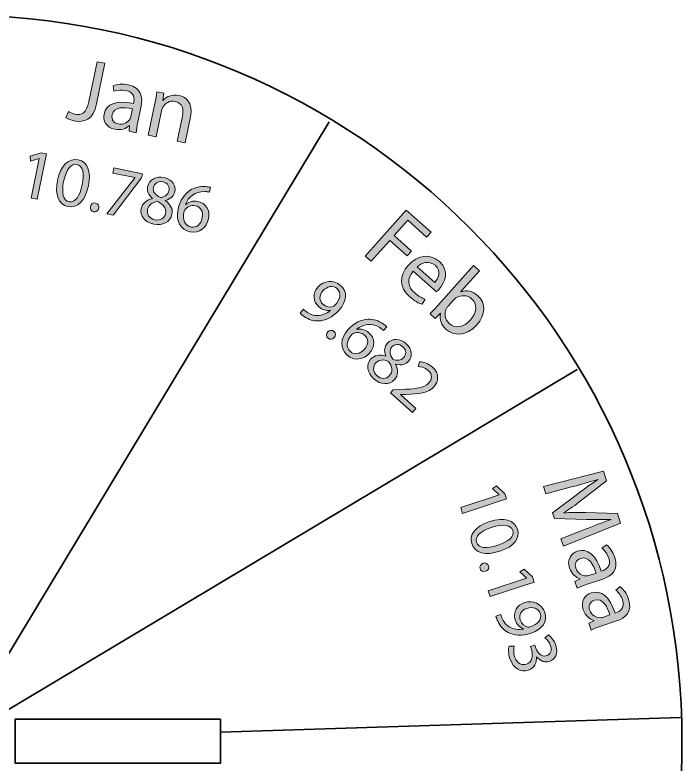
# Model space of a CAD drawing. Header units: inches. Extents: x 3 to 336, y -207 to -2.
# Drawn here: x 283.2 to 329.6, y -55.2 to -3.1 of the extents above; entities that cross this region are included whole.
import ezdxf

# ---------------------------------------------------------------- set-up
doc = ezdxf.new("R2010")
doc.units = ezdxf.units.IN
doc.header["$MEASUREMENT"] = 0
doc.layers.add('cut', color=7, linetype='Continuous')
doc.layers.add('graveer', color=7, linetype='Continuous')

# ---------------------------------------------------------------- blocks, each defined once
blk = doc.blocks.new('block 18')
at = {"layer": 'graveer'}
h = blk.add_hatch(color=7, dxfattribs=at)
h.dxf.hatch_style = 2
edge = h.paths.add_edge_path()
edge.add_spline(control_points=[(288.949, -6.343), (288.949, -6.343), (289.49, -6.455), (289.49, -6.455), (289.49, -6.455), (288.909, -9.26), (288.909, -9.26), (288.678, -10.374), (288.06, -10.603), (287.338, -10.453), (287.139, -10.412), (286.906, -10.318), (286.781, -10.234), (286.781, -10.234), (286.953, -9.809), (286.953, -9.809), (287.056, -9.875), (287.21, -9.946), (287.391, -9.984), (287.876, -10.084), (288.207, -9.926), (288.377, -9.105), (288.377, -9.105), (288.949, -6.343), (288.949, -6.343)], knot_values=[0, 0, 0, 0, 1, 1, 1, 2, 2, 2, 3, 3, 3, 4, 4, 4, 5, 5, 5, 6, 6, 6, 7, 7, 7, 8, 8, 8, 8], degree=3, periodic=1)
h = blk.add_hatch(color=7, dxfattribs=at)
h.dxf.hatch_style = 2
edge = h.paths.add_edge_path()
edge.add_spline(control_points=[(291.171, -11.176), (291.171, -11.176), (291.206, -10.787), (291.206, -10.787), (291.206, -10.787), (291.188, -10.783), (291.188, -10.783), (290.971, -10.985), (290.603, -11.129), (290.174, -11.04), (289.564, -10.914), (289.343, -10.42), (289.433, -9.985), (289.583, -9.257), (290.313, -8.993), (291.475, -9.24), (291.475, -9.24), (291.488, -9.178), (291.488, -9.178), (291.539, -8.93), (291.564, -8.468), (290.948, -8.34), (290.668, -8.282), (290.357, -8.309), (290.118, -8.402), (290.118, -8.402), (290.068, -8.015), (290.068, -8.015), (290.35, -7.905), (290.733, -7.874), (291.112, -7.952), (292.033, -8.143), (292.127, -8.818), (292.001, -9.421), (292.001, -9.421), (291.769, -10.547), (291.769, -10.547), (291.714, -10.808), (291.674, -11.066), (291.669, -11.279), (291.669, -11.279), (291.171, -11.176), (291.171, -11.176)], knot_values=[0, 0, 0, 0, 1, 1, 1, 2, 2, 2, 3, 3, 3, 4, 4, 4, 5, 5, 5, 6, 6, 6, 7, 7, 7, 8, 8, 8, 9, 9, 9, 10, 10, 10, 11, 11, 11, 12, 12, 12, 13, 13, 13, 14, 14, 14, 14], degree=3, periodic=1)
edge = h.paths.add_edge_path()
edge.add_spline(control_points=[(291.408, -9.622), (290.814, -9.486), (290.114, -9.452), (289.993, -10.036), (289.92, -10.391), (290.121, -10.608), (290.401, -10.666), (290.793, -10.747), (291.093, -10.55), (291.233, -10.313), (291.264, -10.261), (291.289, -10.201), (291.3, -10.145), (291.3, -10.145), (291.408, -9.622), (291.408, -9.622)], knot_values=[0, 0, 0, 0, 1, 1, 1, 2, 2, 2, 3, 3, 3, 4, 4, 4, 5, 5, 5, 5], degree=3, periodic=1)
h = blk.add_hatch(color=7, dxfattribs=at)
h.dxf.hatch_style = 2
edge = h.paths.add_edge_path()
edge.add_spline(control_points=[(292.956, -9.255), (293.021, -8.945), (293.067, -8.688), (293.1, -8.435), (293.1, -8.435), (293.585, -8.536), (293.585, -8.536), (293.585, -8.536), (293.514, -9.04), (293.514, -9.04), (293.514, -9.04), (293.526, -9.042), (293.526, -9.042), (293.734, -8.787), (294.14, -8.58), (294.638, -8.683), (295.055, -8.769), (295.65, -9.152), (295.436, -10.184), (295.436, -10.184), (295.064, -11.982), (295.064, -11.982), (295.064, -11.982), (294.517, -11.868), (294.517, -11.868), (294.517, -11.868), (294.876, -10.133), (294.876, -10.133), (294.977, -9.648), (294.88, -9.206), (294.364, -9.1), (294.003, -9.025), (293.67, -9.222), (293.514, -9.507), (293.475, -9.57), (293.443, -9.661), (293.424, -9.754), (293.424, -9.754), (293.048, -11.564), (293.048, -11.564), (293.048, -11.564), (292.501, -11.451), (292.501, -11.451), (292.501, -11.451), (292.956, -9.255), (292.956, -9.255)], knot_values=[0, 0, 0, 0, 1, 1, 1, 2, 2, 2, 3, 3, 3, 4, 4, 4, 5, 5, 5, 6, 6, 6, 7, 7, 7, 8, 8, 8, 9, 9, 9, 10, 10, 10, 11, 11, 11, 12, 12, 12, 13, 13, 13, 14, 14, 14, 15, 15, 15, 15], degree=3, periodic=1)
h = blk.add_hatch(color=7, dxfattribs=at)
h.dxf.hatch_style = 2
h.paths.add_polyline_path([(284.93, -13.069), (284.92, -13.067), (284.313, -13.248), (284.298, -12.907), (285.061, -12.682), (285.423, -12.757), (284.772, -15.902), (284.361, -15.817)])
h = blk.add_hatch(color=7, dxfattribs=at)
h.dxf.hatch_style = 2
edge = h.paths.add_edge_path()
edge.add_spline(control_points=[(288.341, -14.966), (288.12, -16.036), (287.6, -16.544), (286.903, -16.399), (286.289, -16.272), (285.992, -15.61), (286.198, -14.568), (286.416, -13.513), (286.992, -13.027), (287.63, -13.159), (288.293, -13.296), (288.548, -13.964), (288.341, -14.966)], knot_values=[0, 0, 0, 0, 1, 1, 1, 2, 2, 2, 3, 3, 3, 4, 4, 4, 4], degree=3, periodic=1)
edge = h.paths.add_edge_path()
edge.add_spline(control_points=[(286.623, -14.661), (286.453, -15.478), (286.609, -15.995), (286.996, -16.076), (287.431, -16.165), (287.745, -15.701), (287.911, -14.897), (288.071, -14.123), (287.978, -13.574), (287.538, -13.482), (287.165, -13.405), (286.8, -13.804), (286.623, -14.661)], knot_values=[0, 0, 0, 0, 1, 1, 1, 2, 2, 2, 3, 3, 3, 4, 4, 4, 4], degree=3, periodic=1)
h = blk.add_hatch(color=7, dxfattribs=at)
h.dxf.hatch_style = 2
h.paths.add_polyline_path([(292.093, -14.139), (292.035, -14.419), (290.072, -17), (289.632, -16.909), (291.573, -14.409), (291.575, -14.4), (290.036, -14.081), (290.109, -13.728)])
h = blk.add_hatch(color=7, dxfattribs=at)
h.dxf.hatch_style = 2
edge = h.paths.add_edge_path()
edge.add_spline(control_points=[(292.007, -16.568), (292.089, -16.172), (292.385, -15.94), (292.806, -15.856), (292.806, -15.856), (292.804, -15.84), (292.804, -15.84), (292.49, -15.604), (292.396, -15.301), (292.452, -15.031), (292.555, -14.532), (293.046, -14.281), (293.598, -14.395), (294.208, -14.521), (294.433, -14.967), (294.352, -15.359), (294.297, -15.625), (294.107, -15.883), (293.682, -15.987), (293.682, -15.987), (293.679, -16.001), (293.679, -16.001), (294.039, -16.237), (294.224, -16.563), (294.144, -16.946), (294.031, -17.492), (293.486, -17.763), (292.885, -17.639), (292.227, -17.502), (291.912, -17.028), (292.007, -16.568)], knot_values=[0, 0, 0, 0, 1, 1, 1, 2, 2, 2, 3, 3, 3, 4, 4, 4, 5, 5, 5, 6, 6, 6, 7, 7, 7, 8, 8, 8, 9, 9, 9, 10, 10, 10, 10], degree=3, periodic=1)
edge = h.paths.add_edge_path()
edge.add_spline(control_points=[(293.705, -16.9), (293.784, -16.518), (293.556, -16.278), (293.156, -16.069), (292.766, -16.1), (292.517, -16.3), (292.455, -16.601), (292.374, -16.917), (292.558, -17.248), (292.959, -17.331), (293.342, -17.41), (293.638, -17.224), (293.705, -16.9)], knot_values=[0, 0, 0, 0, 1, 1, 1, 2, 2, 2, 3, 3, 3, 4, 4, 4, 4], degree=3, periodic=1)
edge = h.paths.add_edge_path()
edge.add_spline(control_points=[(292.86, -15.085), (292.795, -15.399), (292.997, -15.618), (293.339, -15.79), (293.629, -15.754), (293.878, -15.603), (293.937, -15.318), (293.989, -15.066), (293.893, -14.774), (293.51, -14.695), (293.158, -14.621), (292.916, -14.814), (292.86, -15.085)], knot_values=[0, 0, 0, 0, 1, 1, 1, 2, 2, 2, 3, 3, 3, 4, 4, 4, 4], degree=3, periodic=1)
h = blk.add_hatch(color=7, dxfattribs=at)
h.dxf.hatch_style = 2
edge = h.paths.add_edge_path()
edge.add_spline(control_points=[(296.746, -15.415), (296.66, -15.392), (296.548, -15.374), (296.422, -15.369), (295.732, -15.341), (295.277, -15.757), (295.098, -16.26), (295.098, -16.26), (295.112, -16.263), (295.112, -16.263), (295.303, -16.095), (295.598, -15.985), (295.947, -16.057), (296.504, -16.173), (296.812, -16.655), (296.685, -17.27), (296.566, -17.846), (296.063, -18.297), (295.41, -18.162), (294.738, -18.022), (294.405, -17.408), (294.575, -16.591), (294.703, -15.971), (295.027, -15.529), (295.401, -15.283), (295.715, -15.081), (296.097, -14.993), (296.504, -15.027), (296.633, -15.034), (296.741, -15.051), (296.818, -15.067), (296.818, -15.067), (296.746, -15.415), (296.746, -15.415)], knot_values=[0, 0, 0, 0, 1, 1, 1, 2, 2, 2, 3, 3, 3, 4, 4, 4, 5, 5, 5, 6, 6, 6, 7, 7, 7, 8, 8, 8, 9, 9, 9, 10, 10, 10, 11, 11, 11, 11], degree=3, periodic=1)
edge = h.paths.add_edge_path()
edge.add_spline(control_points=[(296.249, -17.205), (296.342, -16.755), (296.142, -16.431), (295.75, -16.349), (295.493, -16.296), (295.223, -16.407), (295.06, -16.611), (295.021, -16.653), (294.989, -16.712), (294.973, -16.789), (294.875, -17.309), (295.033, -17.74), (295.478, -17.833), (295.846, -17.909), (296.156, -17.655), (296.249, -17.205)], knot_values=[0, 0, 0, 0, 1, 1, 1, 2, 2, 2, 3, 3, 3, 4, 4, 4, 5, 5, 5, 5], degree=3, periodic=1)
h = blk.add_hatch(color=7, dxfattribs=at)
h.dxf.hatch_style = 2
edge = h.paths.add_edge_path()
edge.add_spline(control_points=[(288.484, -16.409), (288.521, -16.23), (288.668, -16.129), (288.838, -16.164), (289.007, -16.199), (289.097, -16.349), (289.06, -16.528), (289.024, -16.702), (288.886, -16.81), (288.707, -16.773), (288.537, -16.738), (288.448, -16.583), (288.484, -16.409)], knot_values=[0, 0, 0, 0, 1, 1, 1, 2, 2, 2, 3, 3, 3, 4, 4, 4, 4], degree=3, periodic=1)
at = {"layer": 'graveer', "lineweight": 0}
for points in [[(284.93, -13.069), (284.92, -13.067), (284.313, -13.248), (284.298, -12.907), (285.061, -12.682), (285.423, -12.757), (284.772, -15.902), (284.361, -15.817), (284.93, -13.069)], [(292.093, -14.139), (292.035, -14.419), (290.072, -17), (289.632, -16.909), (291.573, -14.409), (291.575, -14.4), (290.036, -14.081), (290.109, -13.728), (292.093, -14.139)]]:
    blk.add_lwpolyline(points, dxfattribs=at)
for points, knots in [([(288.949, -6.343), (288.949, -6.343), (289.49, -6.455), (289.49, -6.455), (289.49, -6.455), (288.909, -9.26), (288.909, -9.26), (288.678, -10.374), (288.06, -10.603), (287.338, -10.453), (287.139, -10.412), (286.906, -10.318), (286.781, -10.234), (286.781, -10.234), (286.953, -9.809), (286.953, -9.809), (287.056, -9.875), (287.21, -9.946), (287.391, -9.984), (287.876, -10.084), (288.207, -9.926), (288.377, -9.105), (288.377, -9.105), (288.949, -6.343), (288.949, -6.343)], [0, 0, 0, 0, 1, 1, 1, 2, 2, 2, 3, 3, 3, 4, 4, 4, 5, 5, 5, 6, 6, 6, 7, 7, 7, 8, 8, 8, 8]), ([(291.171, -11.176), (291.171, -11.176), (291.206, -10.787), (291.206, -10.787), (291.206, -10.787), (291.188, -10.783), (291.188, -10.783), (290.971, -10.985), (290.603, -11.129), (290.174, -11.04), (289.564, -10.914), (289.343, -10.42), (289.433, -9.985), (289.583, -9.257), (290.313, -8.993), (291.475, -9.24), (291.475, -9.24), (291.488, -9.178), (291.488, -9.178), (291.539, -8.93), (291.564, -8.468), (290.948, -8.34), (290.668, -8.282), (290.357, -8.309), (290.118, -8.402), (290.118, -8.402), (290.068, -8.015), (290.068, -8.015), (290.35, -7.905), (290.733, -7.874), (291.112, -7.952), (292.033, -8.143), (292.127, -8.818), (292.001, -9.421), (292.001, -9.421), (291.769, -10.547), (291.769, -10.547), (291.714, -10.808), (291.674, -11.066), (291.669, -11.279), (291.669, -11.279), (291.171, -11.176), (291.171, -11.176)], [0, 0, 0, 0, 1, 1, 1, 2, 2, 2, 3, 3, 3, 4, 4, 4, 5, 5, 5, 6, 6, 6, 7, 7, 7, 8, 8, 8, 9, 9, 9, 10, 10, 10, 11, 11, 11, 12, 12, 12, 13, 13, 13, 14, 14, 14, 14]), ([(292.956, -9.255), (293.021, -8.945), (293.067, -8.688), (293.1, -8.435), (293.1, -8.435), (293.585, -8.536), (293.585, -8.536), (293.585, -8.536), (293.514, -9.04), (293.514, -9.04), (293.514, -9.04), (293.526, -9.042), (293.526, -9.042), (293.734, -8.787), (294.14, -8.58), (294.638, -8.683), (295.055, -8.769), (295.65, -9.152), (295.436, -10.184), (295.436, -10.184), (295.064, -11.982), (295.064, -11.982), (295.064, -11.982), (294.517, -11.868), (294.517, -11.868), (294.517, -11.868), (294.876, -10.133), (294.876, -10.133), (294.977, -9.648), (294.88, -9.206), (294.364, -9.1), (294.003, -9.025), (293.67, -9.222), (293.514, -9.507), (293.475, -9.57), (293.443, -9.661), (293.424, -9.754), (293.424, -9.754), (293.048, -11.564), (293.048, -11.564), (293.048, -11.564), (292.501, -11.451), (292.501, -11.451), (292.501, -11.451), (292.956, -9.255), (292.956, -9.255)], [0, 0, 0, 0, 1, 1, 1, 2, 2, 2, 3, 3, 3, 4, 4, 4, 5, 5, 5, 6, 6, 6, 7, 7, 7, 8, 8, 8, 9, 9, 9, 10, 10, 10, 11, 11, 11, 12, 12, 12, 13, 13, 13, 14, 14, 14, 15, 15, 15, 15]), ([(291.408, -9.622), (290.814, -9.486), (290.114, -9.452), (289.993, -10.036), (289.92, -10.391), (290.121, -10.608), (290.401, -10.666), (290.793, -10.747), (291.093, -10.55), (291.233, -10.313), (291.264, -10.261), (291.289, -10.201), (291.3, -10.145), (291.3, -10.145), (291.408, -9.622), (291.408, -9.622)], [0, 0, 0, 0, 1, 1, 1, 2, 2, 2, 3, 3, 3, 4, 4, 4, 5, 5, 5, 5]), ([(288.341, -14.966), (288.12, -16.036), (287.6, -16.544), (286.903, -16.399), (286.289, -16.272), (285.992, -15.61), (286.198, -14.568), (286.416, -13.513), (286.992, -13.027), (287.63, -13.159), (288.293, -13.296), (288.548, -13.964), (288.341, -14.966)], [0, 0, 0, 0, 1, 1, 1, 2, 2, 2, 3, 3, 3, 4, 4, 4, 4]), ([(286.623, -14.661), (286.453, -15.478), (286.609, -15.995), (286.996, -16.076), (287.431, -16.165), (287.745, -15.701), (287.911, -14.897), (288.071, -14.123), (287.978, -13.574), (287.538, -13.482), (287.165, -13.405), (286.8, -13.804), (286.623, -14.661)], [0, 0, 0, 0, 1, 1, 1, 2, 2, 2, 3, 3, 3, 4, 4, 4, 4]), ([(292.007, -16.568), (292.089, -16.172), (292.385, -15.94), (292.806, -15.856), (292.806, -15.856), (292.804, -15.84), (292.804, -15.84), (292.49, -15.604), (292.396, -15.301), (292.452, -15.031), (292.555, -14.532), (293.046, -14.281), (293.598, -14.395), (294.208, -14.521), (294.433, -14.967), (294.352, -15.359), (294.297, -15.625), (294.107, -15.883), (293.682, -15.987), (293.682, -15.987), (293.679, -16.001), (293.679, -16.001), (294.039, -16.237), (294.224, -16.563), (294.144, -16.946), (294.031, -17.492), (293.486, -17.763), (292.885, -17.639), (292.227, -17.502), (291.912, -17.028), (292.007, -16.568)], [0, 0, 0, 0, 1, 1, 1, 2, 2, 2, 3, 3, 3, 4, 4, 4, 5, 5, 5, 6, 6, 6, 7, 7, 7, 8, 8, 8, 9, 9, 9, 10, 10, 10, 10]), ([(292.86, -15.085), (292.795, -15.399), (292.997, -15.618), (293.339, -15.79), (293.629, -15.754), (293.878, -15.603), (293.937, -15.318), (293.989, -15.066), (293.893, -14.774), (293.51, -14.695), (293.158, -14.621), (292.916, -14.814), (292.86, -15.085)], [0, 0, 0, 0, 1, 1, 1, 2, 2, 2, 3, 3, 3, 4, 4, 4, 4]), ([(296.746, -15.415), (296.66, -15.392), (296.548, -15.374), (296.422, -15.369), (295.732, -15.341), (295.277, -15.757), (295.098, -16.26), (295.098, -16.26), (295.112, -16.263), (295.112, -16.263), (295.303, -16.095), (295.598, -15.985), (295.947, -16.057), (296.504, -16.173), (296.812, -16.655), (296.685, -17.27), (296.566, -17.846), (296.063, -18.297), (295.41, -18.162), (294.738, -18.022), (294.405, -17.408), (294.575, -16.591), (294.703, -15.971), (295.027, -15.529), (295.401, -15.283), (295.715, -15.081), (296.097, -14.993), (296.504, -15.027), (296.633, -15.034), (296.741, -15.051), (296.818, -15.067), (296.818, -15.067), (296.746, -15.415), (296.746, -15.415)], [0, 0, 0, 0, 1, 1, 1, 2, 2, 2, 3, 3, 3, 4, 4, 4, 5, 5, 5, 6, 6, 6, 7, 7, 7, 8, 8, 8, 9, 9, 9, 10, 10, 10, 11, 11, 11, 11]), ([(288.484, -16.409), (288.521, -16.23), (288.668, -16.129), (288.838, -16.164), (289.007, -16.199), (289.097, -16.349), (289.06, -16.528), (289.024, -16.702), (288.886, -16.81), (288.707, -16.773), (288.537, -16.738), (288.448, -16.583), (288.484, -16.409)], [0, 0, 0, 0, 1, 1, 1, 2, 2, 2, 3, 3, 3, 4, 4, 4, 4]), ([(293.705, -16.9), (293.784, -16.518), (293.556, -16.278), (293.156, -16.069), (292.766, -16.1), (292.517, -16.3), (292.455, -16.601), (292.374, -16.917), (292.558, -17.248), (292.959, -17.331), (293.342, -17.41), (293.638, -17.224), (293.705, -16.9)], [0, 0, 0, 0, 1, 1, 1, 2, 2, 2, 3, 3, 3, 4, 4, 4, 4]), ([(296.249, -17.205), (296.342, -16.755), (296.142, -16.431), (295.75, -16.349), (295.493, -16.296), (295.223, -16.407), (295.06, -16.611), (295.021, -16.653), (294.989, -16.712), (294.973, -16.789), (294.875, -17.309), (295.033, -17.74), (295.478, -17.833), (295.846, -17.909), (296.156, -17.655), (296.249, -17.205)], [0, 0, 0, 0, 1, 1, 1, 2, 2, 2, 3, 3, 3, 4, 4, 4, 5, 5, 5, 5])]:
    blk.add_open_spline(points, degree=3, knots=knots, dxfattribs=at)
blk = doc.blocks.new('block 19')
at = {"layer": 'graveer'}
h = blk.add_hatch(color=7, dxfattribs=at)
h.dxf.hatch_style = 2
h.paths.add_polyline_path([(310.421, -16.651), (312.142, -18.185), (311.834, -18.532), (310.525, -17.365), (309.578, -18.427), (310.788, -19.505), (310.483, -19.846), (309.274, -18.769), (307.985, -20.215), (307.573, -19.848)])
h = blk.add_hatch(color=7, dxfattribs=at)
h.dxf.hatch_style = 2
edge = h.paths.add_edge_path()
edge.add_spline(control_points=[(310.907, -20.896), (310.414, -21.469), (310.568, -22.023), (310.985, -22.395), (311.284, -22.661), (311.51, -22.77), (311.726, -22.843), (311.726, -22.843), (311.531, -23.204), (311.531, -23.204), (311.325, -23.14), (311.006, -22.992), (310.641, -22.667), (309.934, -22.037), (309.926, -21.196), (310.543, -20.504), (311.16, -19.812), (312.053, -19.629), (312.722, -20.225), (313.471, -20.893), (313.083, -21.729), (312.707, -22.152), (312.631, -22.237), (312.563, -22.295), (312.52, -22.334), (312.52, -22.334), (310.907, -20.896), (310.907, -20.896)], knot_values=[0, 0, 0, 0, 1, 1, 1, 2, 2, 2, 3, 3, 3, 4, 4, 4, 5, 5, 5, 6, 6, 6, 7, 7, 7, 8, 8, 8, 9, 9, 9, 9], degree=3, periodic=1)
edge = h.paths.add_edge_path()
edge.add_spline(control_points=[(312.397, -21.688), (312.639, -21.427), (312.893, -20.913), (312.423, -20.495), (312.001, -20.118), (311.469, -20.342), (311.178, -20.602), (311.178, -20.602), (312.397, -21.688), (312.397, -21.688)], knot_values=[0, 0, 0, 0, 1, 1, 1, 2, 2, 2, 3, 3, 3, 3], degree=3, periodic=1)
h = blk.add_hatch(color=7, dxfattribs=at)
h.dxf.hatch_style = 2
edge = h.paths.add_edge_path()
edge.add_spline(control_points=[(312.076, -23.861), (312.225, -23.713), (312.442, -23.489), (312.623, -23.285), (312.623, -23.285), (315.095, -20.51), (315.095, -20.51), (315.095, -20.51), (315.508, -20.878), (315.508, -20.878), (315.508, -20.878), (314.223, -22.32), (314.223, -22.32), (314.223, -22.32), (314.233, -22.329), (314.233, -22.329), (314.608, -22.203), (315.022, -22.274), (315.392, -22.604), (315.961, -23.111), (315.941, -23.944), (315.315, -24.637), (314.584, -25.457), (313.704, -25.404), (313.192, -24.948), (312.859, -24.652), (312.708, -24.288), (312.808, -23.832), (312.808, -23.832), (312.794, -23.819), (312.794, -23.819), (312.794, -23.819), (312.436, -24.182), (312.436, -24.182), (312.436, -24.182), (312.076, -23.861), (312.076, -23.861)], knot_values=[0, 0, 0, 0, 1, 1, 1, 2, 2, 2, 3, 3, 3, 4, 4, 4, 5, 5, 5, 6, 6, 6, 7, 7, 7, 8, 8, 8, 9, 9, 9, 10, 10, 10, 11, 11, 11, 12, 12, 12, 12], degree=3, periodic=1)
edge = h.paths.add_edge_path()
edge.add_spline(control_points=[(313.328, -23.325), (313.281, -23.377), (313.244, -23.438), (313.212, -23.494), (313.034, -23.855), (313.099, -24.27), (313.402, -24.54), (313.839, -24.929), (314.416, -24.806), (314.885, -24.279), (315.295, -23.819), (315.409, -23.214), (314.963, -22.817), (314.678, -22.564), (314.24, -22.521), (313.871, -22.763), (313.819, -22.802), (313.754, -22.846), (313.695, -22.913), (313.695, -22.913), (313.328, -23.325), (313.328, -23.325)], knot_values=[0, 0, 0, 0, 1, 1, 1, 2, 2, 2, 3, 3, 3, 4, 4, 4, 5, 5, 5, 6, 6, 6, 7, 7, 7, 7], degree=3, periodic=1)
h = blk.add_hatch(color=7, dxfattribs=at)
h.dxf.hatch_style = 2
edge = h.paths.add_edge_path()
edge.add_spline(control_points=[(303.28, -23.55), (303.343, -23.62), (303.431, -23.685), (303.551, -23.772), (303.763, -23.914), (304.009, -23.995), (304.26, -23.987), (304.547, -23.985), (304.849, -23.876), (305.147, -23.632), (305.147, -23.632), (305.136, -23.622), (305.136, -23.622), (304.858, -23.665), (304.58, -23.591), (304.341, -23.377), (303.909, -22.992), (303.922, -22.421), (304.287, -22.012), (304.691, -21.558), (305.374, -21.452), (305.865, -21.889), (306.356, -22.327), (306.303, -22.994), (305.757, -23.607), (305.287, -24.134), (304.781, -24.345), (304.342, -24.364), (303.996, -24.381), (303.643, -24.264), (303.359, -24.064), (303.224, -23.977), (303.117, -23.889), (303.043, -23.816), (303.043, -23.816), (303.28, -23.55), (303.28, -23.55)], knot_values=[0, 0, 0, 0, 1, 1, 1, 2, 2, 2, 3, 3, 3, 4, 4, 4, 5, 5, 5, 6, 6, 6, 7, 7, 7, 8, 8, 8, 9, 9, 9, 10, 10, 10, 11, 11, 11, 12, 12, 12, 12], degree=3, periodic=1)
edge = h.paths.add_edge_path()
edge.add_spline(control_points=[(304.627, -22.276), (304.361, -22.574), (304.354, -22.946), (304.635, -23.195), (304.852, -23.389), (305.118, -23.434), (305.331, -23.365), (305.375, -23.353), (305.419, -23.326), (305.466, -23.274), (305.83, -22.864), (305.958, -22.416), (305.619, -22.114), (305.342, -21.867), (304.93, -21.936), (304.627, -22.276)], knot_values=[0, 0, 0, 0, 1, 1, 1, 2, 2, 2, 3, 3, 3, 4, 4, 4, 5, 5, 5, 5], degree=3, periodic=1)
h = blk.add_hatch(color=7, dxfattribs=at)
h.dxf.hatch_style = 2
edge = h.paths.add_edge_path()
edge.add_spline(control_points=[(308.845, -25.027), (308.781, -24.964), (308.693, -24.893), (308.588, -24.825), (308.003, -24.456), (307.402, -24.589), (306.995, -24.935), (306.995, -24.935), (307.006, -24.944), (307.006, -24.944), (307.255, -24.895), (307.566, -24.947), (307.832, -25.184), (308.255, -25.562), (308.282, -26.134), (307.864, -26.603), (307.473, -27.042), (306.813, -27.181), (306.314, -26.738), (305.802, -26.281), (305.821, -25.583), (306.376, -24.959), (306.797, -24.487), (307.299, -24.266), (307.746, -24.24), (308.119, -24.222), (308.493, -24.337), (308.829, -24.57), (308.938, -24.64), (309.022, -24.709), (309.081, -24.762), (309.081, -24.762), (308.845, -25.027), (308.845, -25.027)], knot_values=[0, 0, 0, 0, 1, 1, 1, 2, 2, 2, 3, 3, 3, 4, 4, 4, 5, 5, 5, 6, 6, 6, 7, 7, 7, 8, 8, 8, 9, 9, 9, 10, 10, 10, 11, 11, 11, 11], degree=3, periodic=1)
edge = h.paths.add_edge_path()
edge.add_spline(control_points=[(307.519, -26.328), (307.825, -25.985), (307.814, -25.604), (307.515, -25.338), (307.319, -25.164), (307.03, -25.125), (306.787, -25.219), (306.732, -25.236), (306.675, -25.271), (306.622, -25.33), (306.277, -25.731), (306.199, -26.184), (306.538, -26.487), (306.818, -26.736), (307.214, -26.672), (307.519, -26.328)], knot_values=[0, 0, 0, 0, 1, 1, 1, 2, 2, 2, 3, 3, 3, 4, 4, 4, 5, 5, 5, 5], degree=3, periodic=1)
h = blk.add_hatch(color=7, dxfattribs=at)
h.dxf.hatch_style = 2
edge = h.paths.add_edge_path()
edge.add_spline(control_points=[(304.976, -25.128), (305.098, -24.991), (305.275, -24.978), (305.404, -25.093), (305.534, -25.208), (305.537, -25.383), (305.415, -25.519), (305.297, -25.652), (305.123, -25.676), (304.987, -25.554), (304.857, -25.439), (304.858, -25.26), (304.976, -25.128)], knot_values=[0, 0, 0, 0, 1, 1, 1, 2, 2, 2, 3, 3, 3, 4, 4, 4, 4], degree=3, periodic=1)
h = blk.add_hatch(color=7, dxfattribs=at)
h.dxf.hatch_style = 2
edge = h.paths.add_edge_path()
edge.add_spline(control_points=[(307.947, -27.027), (308.217, -26.725), (308.588, -26.672), (308.995, -26.809), (308.995, -26.809), (309.001, -26.795), (309.001, -26.795), (308.847, -26.433), (308.917, -26.125), (309.101, -25.918), (309.44, -25.538), (309.991, -25.566), (310.411, -25.941), (310.876, -26.355), (310.849, -26.853), (310.583, -27.152), (310.402, -27.355), (310.108, -27.484), (309.689, -27.361), (309.689, -27.361), (309.678, -27.372), (309.678, -27.372), (309.872, -27.756), (309.869, -28.131), (309.609, -28.423), (309.238, -28.84), (308.63, -28.801), (308.173, -28.393), (307.671, -27.946), (307.635, -27.378), (307.947, -27.027)], knot_values=[0, 0, 0, 0, 1, 1, 1, 2, 2, 2, 3, 3, 3, 4, 4, 4, 5, 5, 5, 6, 6, 6, 7, 7, 7, 8, 8, 8, 9, 9, 9, 10, 10, 10, 10], degree=3, periodic=1)
edge = h.paths.add_edge_path()
edge.add_spline(control_points=[(309.251, -28.163), (309.511, -27.872), (309.433, -27.551), (309.191, -27.169), (308.838, -27.001), (308.522, -27.051), (308.319, -27.279), (308.091, -27.513), (308.084, -27.891), (308.39, -28.164), (308.682, -28.424), (309.031, -28.411), (309.251, -28.163)], knot_values=[0, 0, 0, 0, 1, 1, 1, 2, 2, 2, 3, 3, 3, 4, 4, 4, 4], degree=3, periodic=1)
edge = h.paths.add_edge_path()
edge.add_spline(control_points=[(309.427, -26.169), (309.213, -26.408), (309.279, -26.699), (309.49, -27.019), (309.759, -27.133), (310.049, -27.126), (310.243, -26.909), (310.414, -26.717), (310.478, -26.416), (310.186, -26.157), (309.917, -25.916), (309.611, -25.962), (309.427, -26.169)], knot_values=[0, 0, 0, 0, 1, 1, 1, 2, 2, 2, 3, 3, 3, 4, 4, 4, 4], degree=3, periodic=1)
h = blk.add_hatch(color=7, dxfattribs=at)
h.dxf.hatch_style = 2
edge = h.paths.add_edge_path()
edge.add_spline(control_points=[(309.325, -29.348), (309.325, -29.348), (309.503, -29.149), (309.503, -29.149), (309.503, -29.149), (309.978, -29.128), (309.978, -29.128), (311.11, -29.091), (311.663, -29.028), (311.989, -28.669), (312.206, -28.426), (312.288, -28.096), (311.93, -27.777), (311.713, -27.583), (311.433, -27.533), (311.24, -27.526), (311.24, -27.526), (311.341, -27.206), (311.341, -27.206), (311.632, -27.213), (311.96, -27.32), (312.237, -27.567), (312.753, -28.027), (312.656, -28.575), (312.35, -28.918), (311.955, -29.361), (311.315, -29.433), (310.376, -29.47), (310.376, -29.47), (310.026, -29.476), (310.026, -29.476), (310.026, -29.476), (310.019, -29.483), (310.019, -29.483), (310.019, -29.483), (311.097, -30.443), (311.097, -30.443), (311.097, -30.443), (310.856, -30.712), (310.856, -30.712), (310.856, -30.712), (309.325, -29.348), (309.325, -29.348)], knot_values=[0, 0, 0, 0, 1, 1, 1, 2, 2, 2, 3, 3, 3, 4, 4, 4, 5, 5, 5, 6, 6, 6, 7, 7, 7, 8, 8, 8, 9, 9, 9, 10, 10, 10, 11, 11, 11, 12, 12, 12, 13, 13, 13, 14, 14, 14, 14], degree=3, periodic=1)
at = {"layer": 'graveer', "lineweight": 0}
blk.add_lwpolyline([(310.421, -16.651), (312.142, -18.185), (311.834, -18.532), (310.525, -17.365), (309.578, -18.427), (310.788, -19.505), (310.483, -19.846), (309.274, -18.769), (307.985, -20.215), (307.573, -19.848), (310.421, -16.651)], dxfattribs=at)
for points, knots in [([(310.907, -20.896), (310.414, -21.469), (310.568, -22.023), (310.985, -22.395), (311.284, -22.661), (311.51, -22.77), (311.726, -22.843), (311.726, -22.843), (311.531, -23.204), (311.531, -23.204), (311.325, -23.14), (311.006, -22.992), (310.641, -22.667), (309.934, -22.037), (309.926, -21.196), (310.543, -20.504), (311.16, -19.812), (312.053, -19.629), (312.722, -20.225), (313.471, -20.893), (313.083, -21.729), (312.707, -22.152), (312.631, -22.237), (312.563, -22.295), (312.52, -22.334), (312.52, -22.334), (310.907, -20.896), (310.907, -20.896)], [0, 0, 0, 0, 1, 1, 1, 2, 2, 2, 3, 3, 3, 4, 4, 4, 5, 5, 5, 6, 6, 6, 7, 7, 7, 8, 8, 8, 9, 9, 9, 9]), ([(312.397, -21.688), (312.639, -21.427), (312.893, -20.913), (312.423, -20.495), (312.001, -20.118), (311.469, -20.342), (311.178, -20.602), (311.178, -20.602), (312.397, -21.688), (312.397, -21.688)], [0, 0, 0, 0, 1, 1, 1, 2, 2, 2, 3, 3, 3, 3]), ([(312.076, -23.861), (312.225, -23.713), (312.442, -23.489), (312.623, -23.285), (312.623, -23.285), (315.095, -20.51), (315.095, -20.51), (315.095, -20.51), (315.508, -20.878), (315.508, -20.878), (315.508, -20.878), (314.223, -22.32), (314.223, -22.32), (314.223, -22.32), (314.233, -22.329), (314.233, -22.329), (314.608, -22.203), (315.022, -22.274), (315.392, -22.604), (315.961, -23.111), (315.941, -23.944), (315.315, -24.637), (314.584, -25.457), (313.704, -25.404), (313.192, -24.948), (312.859, -24.652), (312.708, -24.288), (312.808, -23.832), (312.808, -23.832), (312.794, -23.819), (312.794, -23.819), (312.794, -23.819), (312.436, -24.182), (312.436, -24.182), (312.436, -24.182), (312.076, -23.861), (312.076, -23.861)], [0, 0, 0, 0, 1, 1, 1, 2, 2, 2, 3, 3, 3, 4, 4, 4, 5, 5, 5, 6, 6, 6, 7, 7, 7, 8, 8, 8, 9, 9, 9, 10, 10, 10, 11, 11, 11, 12, 12, 12, 12]), ([(303.28, -23.55), (303.343, -23.62), (303.431, -23.685), (303.551, -23.772), (303.763, -23.914), (304.009, -23.995), (304.26, -23.987), (304.547, -23.985), (304.849, -23.876), (305.147, -23.632), (305.147, -23.632), (305.136, -23.622), (305.136, -23.622), (304.858, -23.665), (304.58, -23.591), (304.341, -23.377), (303.909, -22.992), (303.922, -22.421), (304.287, -22.012), (304.691, -21.558), (305.374, -21.452), (305.865, -21.889), (306.356, -22.327), (306.303, -22.994), (305.757, -23.607), (305.287, -24.134), (304.781, -24.345), (304.342, -24.364), (303.996, -24.381), (303.643, -24.264), (303.359, -24.064), (303.224, -23.977), (303.117, -23.889), (303.043, -23.816), (303.043, -23.816), (303.28, -23.55), (303.28, -23.55)], [0, 0, 0, 0, 1, 1, 1, 2, 2, 2, 3, 3, 3, 4, 4, 4, 5, 5, 5, 6, 6, 6, 7, 7, 7, 8, 8, 8, 9, 9, 9, 10, 10, 10, 11, 11, 11, 12, 12, 12, 12]), ([(304.627, -22.276), (304.361, -22.574), (304.354, -22.946), (304.635, -23.195), (304.852, -23.389), (305.118, -23.434), (305.331, -23.365), (305.375, -23.353), (305.419, -23.326), (305.466, -23.274), (305.83, -22.864), (305.958, -22.416), (305.619, -22.114), (305.342, -21.867), (304.93, -21.936), (304.627, -22.276)], [0, 0, 0, 0, 1, 1, 1, 2, 2, 2, 3, 3, 3, 4, 4, 4, 5, 5, 5, 5]), ([(313.328, -23.325), (313.281, -23.377), (313.244, -23.438), (313.212, -23.494), (313.034, -23.855), (313.099, -24.27), (313.402, -24.54), (313.839, -24.929), (314.416, -24.806), (314.885, -24.279), (315.295, -23.819), (315.409, -23.214), (314.963, -22.817), (314.678, -22.564), (314.24, -22.521), (313.871, -22.763), (313.819, -22.802), (313.754, -22.846), (313.695, -22.913), (313.695, -22.913), (313.328, -23.325), (313.328, -23.325)], [0, 0, 0, 0, 1, 1, 1, 2, 2, 2, 3, 3, 3, 4, 4, 4, 5, 5, 5, 6, 6, 6, 7, 7, 7, 7]), ([(308.845, -25.027), (308.781, -24.964), (308.693, -24.893), (308.588, -24.825), (308.003, -24.456), (307.402, -24.589), (306.995, -24.935), (306.995, -24.935), (307.006, -24.944), (307.006, -24.944), (307.255, -24.895), (307.566, -24.947), (307.832, -25.184), (308.255, -25.562), (308.282, -26.134), (307.864, -26.603), (307.473, -27.042), (306.813, -27.181), (306.314, -26.738), (305.802, -26.281), (305.821, -25.583), (306.376, -24.959), (306.797, -24.487), (307.299, -24.266), (307.746, -24.24), (308.119, -24.222), (308.493, -24.337), (308.829, -24.57), (308.938, -24.64), (309.022, -24.709), (309.081, -24.762), (309.081, -24.762), (308.845, -25.027), (308.845, -25.027)], [0, 0, 0, 0, 1, 1, 1, 2, 2, 2, 3, 3, 3, 4, 4, 4, 5, 5, 5, 6, 6, 6, 7, 7, 7, 8, 8, 8, 9, 9, 9, 10, 10, 10, 11, 11, 11, 11]), ([(304.976, -25.128), (305.098, -24.991), (305.275, -24.978), (305.404, -25.093), (305.534, -25.208), (305.537, -25.383), (305.415, -25.519), (305.297, -25.652), (305.123, -25.676), (304.987, -25.554), (304.857, -25.439), (304.858, -25.26), (304.976, -25.128)], [0, 0, 0, 0, 1, 1, 1, 2, 2, 2, 3, 3, 3, 4, 4, 4, 4]), ([(307.519, -26.328), (307.825, -25.985), (307.814, -25.604), (307.515, -25.338), (307.319, -25.164), (307.03, -25.125), (306.787, -25.219), (306.732, -25.236), (306.675, -25.271), (306.622, -25.33), (306.277, -25.731), (306.199, -26.184), (306.538, -26.487), (306.818, -26.736), (307.214, -26.672), (307.519, -26.328)], [0, 0, 0, 0, 1, 1, 1, 2, 2, 2, 3, 3, 3, 4, 4, 4, 5, 5, 5, 5]), ([(307.947, -27.027), (308.217, -26.725), (308.588, -26.672), (308.995, -26.809), (308.995, -26.809), (309.001, -26.795), (309.001, -26.795), (308.847, -26.433), (308.917, -26.125), (309.101, -25.918), (309.44, -25.538), (309.991, -25.566), (310.411, -25.941), (310.876, -26.355), (310.849, -26.853), (310.583, -27.152), (310.402, -27.355), (310.108, -27.484), (309.689, -27.361), (309.689, -27.361), (309.678, -27.372), (309.678, -27.372), (309.872, -27.756), (309.869, -28.131), (309.609, -28.423), (309.238, -28.84), (308.63, -28.801), (308.173, -28.393), (307.671, -27.946), (307.635, -27.378), (307.947, -27.027)], [0, 0, 0, 0, 1, 1, 1, 2, 2, 2, 3, 3, 3, 4, 4, 4, 5, 5, 5, 6, 6, 6, 7, 7, 7, 8, 8, 8, 9, 9, 9, 10, 10, 10, 10]), ([(309.427, -26.169), (309.213, -26.408), (309.279, -26.699), (309.49, -27.019), (309.759, -27.133), (310.049, -27.126), (310.243, -26.909), (310.414, -26.717), (310.478, -26.416), (310.186, -26.157), (309.917, -25.916), (309.611, -25.962), (309.427, -26.169)], [0, 0, 0, 0, 1, 1, 1, 2, 2, 2, 3, 3, 3, 4, 4, 4, 4]), ([(309.251, -28.163), (309.511, -27.872), (309.433, -27.551), (309.191, -27.169), (308.838, -27.001), (308.522, -27.051), (308.319, -27.279), (308.091, -27.513), (308.084, -27.891), (308.39, -28.164), (308.682, -28.424), (309.031, -28.411), (309.251, -28.163)], [0, 0, 0, 0, 1, 1, 1, 2, 2, 2, 3, 3, 3, 4, 4, 4, 4]), ([(309.325, -29.348), (309.325, -29.348), (309.503, -29.149), (309.503, -29.149), (309.503, -29.149), (309.978, -29.128), (309.978, -29.128), (311.11, -29.091), (311.663, -29.028), (311.989, -28.669), (312.206, -28.426), (312.288, -28.096), (311.93, -27.777), (311.713, -27.583), (311.433, -27.533), (311.24, -27.526), (311.24, -27.526), (311.341, -27.206), (311.341, -27.206), (311.632, -27.213), (311.96, -27.32), (312.237, -27.567), (312.753, -28.027), (312.656, -28.575), (312.35, -28.918), (311.955, -29.361), (311.315, -29.433), (310.376, -29.47), (310.376, -29.47), (310.026, -29.476), (310.026, -29.476), (310.026, -29.476), (310.019, -29.483), (310.019, -29.483), (310.019, -29.483), (311.097, -30.443), (311.097, -30.443), (311.097, -30.443), (310.856, -30.712), (310.856, -30.712), (310.856, -30.712), (309.325, -29.348), (309.325, -29.348)], [0, 0, 0, 0, 1, 1, 1, 2, 2, 2, 3, 3, 3, 4, 4, 4, 5, 5, 5, 6, 6, 6, 7, 7, 7, 8, 8, 8, 9, 9, 9, 10, 10, 10, 11, 11, 11, 12, 12, 12, 13, 13, 13, 14, 14, 14, 14])]:
    blk.add_open_spline(points, degree=3, knots=knots, dxfattribs=at)
blk = doc.blocks.new('block 20')
at = {"layer": 'graveer'}
h = blk.add_hatch(color=7, dxfattribs=at)
h.dxf.hatch_style = 2
edge = h.paths.add_edge_path()
edge.add_spline(control_points=[(322.916, -38.811), (323.472, -38.593), (324.142, -38.332), (324.651, -38.17), (324.651, -38.17), (324.645, -38.152), (324.645, -38.152), (324.122, -38.171), (323.56, -38.169), (322.932, -38.15), (322.932, -38.15), (320.722, -38.084), (320.722, -38.084), (320.722, -38.084), (320.59, -37.686), (320.59, -37.686), (320.59, -37.686), (322.309, -36.389), (322.309, -36.389), (322.818, -36.006), (323.289, -35.67), (323.734, -35.396), (323.734, -35.396), (323.729, -35.384), (323.729, -35.384), (323.219, -35.539), (322.527, -35.734), (321.906, -35.9), (321.906, -35.9), (320.128, -36.367), (320.128, -36.367), (320.128, -36.367), (319.962, -35.867), (319.962, -35.867), (319.962, -35.867), (324.12, -34.806), (324.12, -34.806), (324.12, -34.806), (324.342, -35.476), (324.342, -35.476), (324.342, -35.476), (322.605, -36.819), (322.605, -36.819), (322.161, -37.154), (321.76, -37.44), (321.372, -37.682), (321.372, -37.682), (321.378, -37.7), (321.378, -37.7), (321.822, -37.667), (322.316, -37.664), (322.888, -37.676), (322.888, -37.676), (325.094, -37.749), (325.094, -37.749), (325.094, -37.749), (325.315, -38.419), (325.315, -38.419), (325.315, -38.419), (321.334, -40.016), (321.334, -40.016), (321.334, -40.016), (321.164, -39.504), (321.164, -39.504), (321.164, -39.504), (322.916, -38.811), (322.916, -38.811)], knot_values=[0, 0, 0, 0, 1, 1, 1, 2, 2, 2, 3, 3, 3, 4, 4, 4, 5, 5, 5, 6, 6, 6, 7, 7, 7, 8, 8, 8, 9, 9, 9, 10, 10, 10, 11, 11, 11, 12, 12, 12, 13, 13, 13, 14, 14, 14, 15, 15, 15, 16, 16, 16, 17, 17, 17, 18, 18, 18, 19, 19, 19, 20, 20, 20, 21, 21, 21, 22, 22, 22, 22], degree=3, periodic=1)
h = blk.add_hatch(color=7, dxfattribs=at)
h.dxf.hatch_style = 2
h.paths.add_polyline_path([(316.87, -36.453), (316.866, -36.443), (316.405, -36.007), (316.693, -35.824), (317.27, -36.372), (317.386, -36.724), (314.337, -37.732), (314.205, -37.333)])
h = blk.add_hatch(color=7, dxfattribs=at)
h.dxf.hatch_style = 2
edge = h.paths.add_edge_path()
edge.add_spline(control_points=[(316.932, -40.355), (315.895, -40.697), (315.195, -40.502), (314.972, -39.826), (314.775, -39.231), (315.2, -38.643), (316.205, -38.299), (317.228, -37.961), (317.937, -38.216), (318.141, -38.836), (318.354, -39.478), (317.903, -40.033), (316.932, -40.355)], knot_values=[0, 0, 0, 0, 1, 1, 1, 2, 2, 2, 3, 3, 3, 4, 4, 4, 4], degree=3, periodic=1)
edge = h.paths.add_edge_path()
edge.add_spline(control_points=[(316.337, -38.714), (315.544, -38.976), (315.175, -39.369), (315.299, -39.744), (315.438, -40.167), (315.998, -40.206), (316.777, -39.948), (317.527, -39.7), (317.956, -39.345), (317.815, -38.918), (317.696, -38.556), (317.168, -38.439), (316.337, -38.714)], knot_values=[0, 0, 0, 0, 1, 1, 1, 2, 2, 2, 3, 3, 3, 4, 4, 4, 4], degree=3, periodic=1)
h = blk.add_hatch(color=7, dxfattribs=at)
h.dxf.hatch_style = 2
edge = h.paths.add_edge_path()
edge.add_spline(control_points=[(322.141, -42.457), (322.141, -42.457), (322.495, -42.293), (322.495, -42.293), (322.495, -42.293), (322.489, -42.275), (322.489, -42.275), (322.206, -42.188), (321.897, -41.942), (321.76, -41.526), (321.564, -40.935), (321.881, -40.496), (322.303, -40.356), (323.008, -40.123), (323.602, -40.622), (323.969, -41.752), (323.969, -41.752), (324.029, -41.733), (324.029, -41.733), (324.27, -41.653), (324.682, -41.443), (324.485, -40.846), (324.395, -40.575), (324.217, -40.319), (324.017, -40.157), (324.017, -40.157), (324.327, -39.921), (324.327, -39.921), (324.563, -40.111), (324.781, -40.426), (324.903, -40.794), (325.198, -41.687), (324.661, -42.106), (324.076, -42.299), (324.076, -42.299), (322.984, -42.66), (322.984, -42.66), (322.731, -42.744), (322.488, -42.838), (322.3, -42.94), (322.3, -42.94), (322.141, -42.457), (322.141, -42.457)], knot_values=[0, 0, 0, 0, 1, 1, 1, 2, 2, 2, 3, 3, 3, 4, 4, 4, 5, 5, 5, 6, 6, 6, 7, 7, 7, 8, 8, 8, 9, 9, 9, 10, 10, 10, 11, 11, 11, 12, 12, 12, 13, 13, 13, 14, 14, 14, 14], degree=3, periodic=1)
edge = h.paths.add_edge_path()
edge.add_spline(control_points=[(323.605, -41.886), (323.425, -41.303), (323.106, -40.68), (322.539, -40.867), (322.195, -40.981), (322.108, -41.264), (322.198, -41.535), (322.323, -41.915), (322.644, -42.077), (322.919, -42.079), (322.98, -42.079), (323.044, -42.071), (323.098, -42.053), (323.098, -42.053), (323.605, -41.886), (323.605, -41.886)], knot_values=[0, 0, 0, 0, 1, 1, 1, 2, 2, 2, 3, 3, 3, 4, 4, 4, 5, 5, 5, 5], degree=3, periodic=1)
h = blk.add_hatch(color=7, dxfattribs=at)
h.dxf.hatch_style = 2
edge = h.paths.add_edge_path()
edge.add_spline(control_points=[(315.754, -41.201), (315.928, -41.143), (316.088, -41.22), (316.143, -41.384), (316.197, -41.549), (316.112, -41.702), (315.939, -41.759), (315.77, -41.815), (315.607, -41.749), (315.55, -41.575), (315.496, -41.411), (315.585, -41.256), (315.754, -41.201)], knot_values=[0, 0, 0, 0, 1, 1, 1, 2, 2, 2, 3, 3, 3, 4, 4, 4, 4], degree=3, periodic=1)
h = blk.add_hatch(color=7, dxfattribs=at)
h.dxf.hatch_style = 2
h.paths.add_polyline_path([(318.781, -42.234), (318.778, -42.225), (318.317, -41.789), (318.605, -41.605), (319.182, -42.154), (319.298, -42.505), (316.248, -43.514), (316.116, -43.115)])
h = blk.add_hatch(color=7, dxfattribs=at)
h.dxf.hatch_style = 2
edge = h.paths.add_edge_path()
edge.add_spline(control_points=[(323.102, -45.363), (323.102, -45.363), (323.456, -45.199), (323.456, -45.199), (323.456, -45.199), (323.45, -45.181), (323.45, -45.181), (323.167, -45.094), (322.858, -44.848), (322.721, -44.432), (322.525, -43.841), (322.842, -43.402), (323.264, -43.262), (323.969, -43.029), (324.562, -43.528), (324.93, -44.658), (324.93, -44.658), (324.99, -44.638), (324.99, -44.638), (325.231, -44.559), (325.644, -44.349), (325.446, -43.752), (325.356, -43.48), (325.178, -43.225), (324.978, -43.063), (324.978, -43.063), (325.288, -42.827), (325.288, -42.827), (325.524, -43.016), (325.742, -43.332), (325.864, -43.7), (326.159, -44.593), (325.622, -45.012), (325.037, -45.205), (325.037, -45.205), (323.945, -45.566), (323.945, -45.566), (323.692, -45.65), (323.449, -45.744), (323.262, -45.845), (323.262, -45.845), (323.102, -45.363), (323.102, -45.363)], knot_values=[0, 0, 0, 0, 1, 1, 1, 2, 2, 2, 3, 3, 3, 4, 4, 4, 5, 5, 5, 6, 6, 6, 7, 7, 7, 8, 8, 8, 9, 9, 9, 10, 10, 10, 11, 11, 11, 12, 12, 12, 13, 13, 13, 14, 14, 14, 14], degree=3, periodic=1)
edge = h.paths.add_edge_path()
edge.add_spline(control_points=[(324.566, -44.792), (324.386, -44.209), (324.066, -43.586), (323.5, -43.773), (323.156, -43.887), (323.069, -44.17), (323.158, -44.441), (323.284, -44.821), (323.605, -44.982), (323.88, -44.985), (323.941, -44.985), (324.005, -44.977), (324.059, -44.959), (324.059, -44.959), (324.566, -44.792), (324.566, -44.792)], knot_values=[0, 0, 0, 0, 1, 1, 1, 2, 2, 2, 3, 3, 3, 4, 4, 4, 5, 5, 5, 5], degree=3, periodic=1)
h = blk.add_hatch(color=7, dxfattribs=at)
h.dxf.hatch_style = 2
edge = h.paths.add_edge_path()
edge.add_spline(control_points=[(316.986, -44.768), (317.006, -44.86), (317.049, -44.96), (317.11, -45.096), (317.222, -45.324), (317.395, -45.517), (317.616, -45.636), (317.866, -45.777), (318.181, -45.835), (318.561, -45.772), (318.561, -45.772), (318.557, -45.757), (318.557, -45.757), (318.294, -45.657), (318.092, -45.453), (317.991, -45.148), (317.81, -44.599), (318.106, -44.111), (318.627, -43.939), (319.204, -43.748), (319.849, -43.998), (320.055, -44.622), (320.261, -45.246), (319.882, -45.798), (319.103, -46.056), (318.432, -46.278), (317.889, -46.208), (317.498, -46.003), (317.191, -45.845), (316.943, -45.568), (316.797, -45.252), (316.724, -45.109), (316.676, -44.98), (316.648, -44.88), (316.648, -44.88), (316.986, -44.768), (316.986, -44.768)], knot_values=[0, 0, 0, 0, 1, 1, 1, 2, 2, 2, 3, 3, 3, 4, 4, 4, 5, 5, 5, 6, 6, 6, 7, 7, 7, 8, 8, 8, 9, 9, 9, 10, 10, 10, 11, 11, 11, 12, 12, 12, 12], degree=3, periodic=1)
edge = h.paths.add_edge_path()
edge.add_spline(control_points=[(318.79, -44.338), (318.41, -44.463), (318.219, -44.782), (318.336, -45.138), (318.428, -45.415), (318.636, -45.586), (318.854, -45.633), (318.899, -45.644), (318.951, -45.643), (319.017, -45.621), (319.537, -45.449), (319.872, -45.125), (319.73, -44.693), (319.613, -44.341), (319.222, -44.195), (318.79, -44.338)], knot_values=[0, 0, 0, 0, 1, 1, 1, 2, 2, 2, 3, 3, 3, 4, 4, 4, 5, 5, 5, 5], degree=3, periodic=1)
h = blk.add_hatch(color=7, dxfattribs=at)
h.dxf.hatch_style = 2
edge = h.paths.add_edge_path()
edge.add_spline(control_points=[(317.917, -46.972), (317.881, -47.114), (317.854, -47.425), (317.949, -47.711), (318.124, -48.241), (318.516, -48.294), (318.768, -48.205), (319.193, -48.059), (319.249, -47.614), (319.117, -47.215), (319.117, -47.215), (319.041, -46.985), (319.041, -46.985), (319.041, -46.985), (319.351, -46.883), (319.351, -46.883), (319.351, -46.883), (319.427, -47.113), (319.427, -47.113), (319.526, -47.413), (319.806, -47.742), (320.168, -47.623), (320.412, -47.542), (320.576, -47.315), (320.451, -46.936), (320.37, -46.692), (320.184, -46.493), (320.047, -46.392), (320.047, -46.392), (320.312, -46.185), (320.312, -46.185), (320.482, -46.306), (320.701, -46.577), (320.81, -46.905), (321.008, -47.506), (320.742, -47.896), (320.371, -48.018), (320.057, -48.122), (319.728, -48.023), (319.467, -47.693), (319.467, -47.693), (319.458, -47.696), (319.458, -47.696), (319.507, -48.096), (319.327, -48.494), (318.899, -48.635), (318.412, -48.797), (317.859, -48.558), (317.617, -47.826), (317.503, -47.483), (317.512, -47.147), (317.561, -46.965), (317.561, -46.965), (317.917, -46.972), (317.917, -46.972)], knot_values=[0, 0, 0, 0, 1, 1, 1, 2, 2, 2, 3, 3, 3, 4, 4, 4, 5, 5, 5, 6, 6, 6, 7, 7, 7, 8, 8, 8, 9, 9, 9, 10, 10, 10, 11, 11, 11, 12, 12, 12, 13, 13, 13, 14, 14, 14, 15, 15, 15, 16, 16, 16, 17, 17, 17, 18, 18, 18, 18], degree=3, periodic=1)
at = {"layer": 'graveer', "lineweight": 0}
for points in [[(316.87, -36.453), (316.866, -36.443), (316.405, -36.007), (316.693, -35.824), (317.27, -36.372), (317.386, -36.724), (314.337, -37.732), (314.205, -37.333), (316.87, -36.453)], [(318.781, -42.234), (318.778, -42.225), (318.317, -41.789), (318.605, -41.605), (319.182, -42.154), (319.298, -42.505), (316.248, -43.514), (316.116, -43.115), (318.781, -42.234)]]:
    blk.add_lwpolyline(points, dxfattribs=at)
for points, knots in [([(322.916, -38.811), (323.472, -38.593), (324.142, -38.332), (324.651, -38.17), (324.651, -38.17), (324.645, -38.152), (324.645, -38.152), (324.122, -38.171), (323.56, -38.169), (322.932, -38.15), (322.932, -38.15), (320.722, -38.084), (320.722, -38.084), (320.722, -38.084), (320.59, -37.686), (320.59, -37.686), (320.59, -37.686), (322.309, -36.389), (322.309, -36.389), (322.818, -36.006), (323.289, -35.67), (323.734, -35.396), (323.734, -35.396), (323.729, -35.384), (323.729, -35.384), (323.219, -35.539), (322.527, -35.734), (321.906, -35.9), (321.906, -35.9), (320.128, -36.367), (320.128, -36.367), (320.128, -36.367), (319.962, -35.867), (319.962, -35.867), (319.962, -35.867), (324.12, -34.806), (324.12, -34.806), (324.12, -34.806), (324.342, -35.476), (324.342, -35.476), (324.342, -35.476), (322.605, -36.819), (322.605, -36.819), (322.161, -37.154), (321.76, -37.44), (321.372, -37.682), (321.372, -37.682), (321.378, -37.7), (321.378, -37.7), (321.822, -37.667), (322.316, -37.664), (322.888, -37.676), (322.888, -37.676), (325.094, -37.749), (325.094, -37.749), (325.094, -37.749), (325.315, -38.419), (325.315, -38.419), (325.315, -38.419), (321.334, -40.016), (321.334, -40.016), (321.334, -40.016), (321.164, -39.504), (321.164, -39.504), (321.164, -39.504), (322.916, -38.811), (322.916, -38.811)], [0, 0, 0, 0, 1, 1, 1, 2, 2, 2, 3, 3, 3, 4, 4, 4, 5, 5, 5, 6, 6, 6, 7, 7, 7, 8, 8, 8, 9, 9, 9, 10, 10, 10, 11, 11, 11, 12, 12, 12, 13, 13, 13, 14, 14, 14, 15, 15, 15, 16, 16, 16, 17, 17, 17, 18, 18, 18, 19, 19, 19, 20, 20, 20, 21, 21, 21, 22, 22, 22, 22]), ([(316.932, -40.355), (315.895, -40.697), (315.195, -40.502), (314.972, -39.826), (314.775, -39.231), (315.2, -38.643), (316.205, -38.299), (317.228, -37.961), (317.937, -38.216), (318.141, -38.836), (318.354, -39.478), (317.903, -40.033), (316.932, -40.355)], [0, 0, 0, 0, 1, 1, 1, 2, 2, 2, 3, 3, 3, 4, 4, 4, 4]), ([(316.337, -38.714), (315.544, -38.976), (315.175, -39.369), (315.299, -39.744), (315.438, -40.167), (315.998, -40.206), (316.777, -39.948), (317.527, -39.7), (317.956, -39.345), (317.815, -38.918), (317.696, -38.556), (317.168, -38.439), (316.337, -38.714)], [0, 0, 0, 0, 1, 1, 1, 2, 2, 2, 3, 3, 3, 4, 4, 4, 4]), ([(322.141, -42.457), (322.141, -42.457), (322.495, -42.293), (322.495, -42.293), (322.495, -42.293), (322.489, -42.275), (322.489, -42.275), (322.206, -42.188), (321.897, -41.942), (321.76, -41.526), (321.564, -40.935), (321.881, -40.496), (322.303, -40.356), (323.008, -40.123), (323.602, -40.622), (323.969, -41.752), (323.969, -41.752), (324.029, -41.733), (324.029, -41.733), (324.27, -41.653), (324.682, -41.443), (324.485, -40.846), (324.395, -40.575), (324.217, -40.319), (324.017, -40.157), (324.017, -40.157), (324.327, -39.921), (324.327, -39.921), (324.563, -40.111), (324.781, -40.426), (324.903, -40.794), (325.198, -41.687), (324.661, -42.106), (324.076, -42.299), (324.076, -42.299), (322.984, -42.66), (322.984, -42.66), (322.731, -42.744), (322.488, -42.838), (322.3, -42.94), (322.3, -42.94), (322.141, -42.457), (322.141, -42.457)], [0, 0, 0, 0, 1, 1, 1, 2, 2, 2, 3, 3, 3, 4, 4, 4, 5, 5, 5, 6, 6, 6, 7, 7, 7, 8, 8, 8, 9, 9, 9, 10, 10, 10, 11, 11, 11, 12, 12, 12, 13, 13, 13, 14, 14, 14, 14]), ([(315.754, -41.201), (315.928, -41.143), (316.088, -41.22), (316.143, -41.384), (316.197, -41.549), (316.112, -41.702), (315.939, -41.759), (315.77, -41.815), (315.607, -41.749), (315.55, -41.575), (315.496, -41.411), (315.585, -41.256), (315.754, -41.201)], [0, 0, 0, 0, 1, 1, 1, 2, 2, 2, 3, 3, 3, 4, 4, 4, 4]), ([(323.605, -41.886), (323.425, -41.303), (323.106, -40.68), (322.539, -40.867), (322.195, -40.981), (322.108, -41.264), (322.198, -41.535), (322.323, -41.915), (322.644, -42.077), (322.919, -42.079), (322.98, -42.079), (323.044, -42.071), (323.098, -42.053), (323.098, -42.053), (323.605, -41.886), (323.605, -41.886)], [0, 0, 0, 0, 1, 1, 1, 2, 2, 2, 3, 3, 3, 4, 4, 4, 5, 5, 5, 5]), ([(323.102, -45.363), (323.102, -45.363), (323.456, -45.199), (323.456, -45.199), (323.456, -45.199), (323.45, -45.181), (323.45, -45.181), (323.167, -45.094), (322.858, -44.848), (322.721, -44.432), (322.525, -43.841), (322.842, -43.402), (323.264, -43.262), (323.969, -43.029), (324.562, -43.528), (324.93, -44.658), (324.93, -44.658), (324.99, -44.638), (324.99, -44.638), (325.231, -44.559), (325.644, -44.349), (325.446, -43.752), (325.356, -43.48), (325.178, -43.225), (324.978, -43.063), (324.978, -43.063), (325.288, -42.827), (325.288, -42.827), (325.524, -43.016), (325.742, -43.332), (325.864, -43.7), (326.159, -44.593), (325.622, -45.012), (325.037, -45.205), (325.037, -45.205), (323.945, -45.566), (323.945, -45.566), (323.692, -45.65), (323.449, -45.744), (323.262, -45.845), (323.262, -45.845), (323.102, -45.363), (323.102, -45.363)], [0, 0, 0, 0, 1, 1, 1, 2, 2, 2, 3, 3, 3, 4, 4, 4, 5, 5, 5, 6, 6, 6, 7, 7, 7, 8, 8, 8, 9, 9, 9, 10, 10, 10, 11, 11, 11, 12, 12, 12, 13, 13, 13, 14, 14, 14, 14]), ([(316.986, -44.768), (317.006, -44.86), (317.049, -44.96), (317.11, -45.096), (317.222, -45.324), (317.395, -45.517), (317.616, -45.636), (317.866, -45.777), (318.181, -45.835), (318.561, -45.772), (318.561, -45.772), (318.557, -45.757), (318.557, -45.757), (318.294, -45.657), (318.092, -45.453), (317.991, -45.148), (317.81, -44.599), (318.106, -44.111), (318.627, -43.939), (319.204, -43.748), (319.849, -43.998), (320.055, -44.622), (320.261, -45.246), (319.882, -45.798), (319.103, -46.056), (318.432, -46.278), (317.889, -46.208), (317.498, -46.003), (317.191, -45.845), (316.943, -45.568), (316.797, -45.252), (316.724, -45.109), (316.676, -44.98), (316.648, -44.88), (316.648, -44.88), (316.986, -44.768), (316.986, -44.768)], [0, 0, 0, 0, 1, 1, 1, 2, 2, 2, 3, 3, 3, 4, 4, 4, 5, 5, 5, 6, 6, 6, 7, 7, 7, 8, 8, 8, 9, 9, 9, 10, 10, 10, 11, 11, 11, 12, 12, 12, 12]), ([(324.566, -44.792), (324.386, -44.209), (324.066, -43.586), (323.5, -43.773), (323.156, -43.887), (323.069, -44.17), (323.158, -44.441), (323.284, -44.821), (323.605, -44.982), (323.88, -44.985), (323.941, -44.985), (324.005, -44.977), (324.059, -44.959), (324.059, -44.959), (324.566, -44.792), (324.566, -44.792)], [0, 0, 0, 0, 1, 1, 1, 2, 2, 2, 3, 3, 3, 4, 4, 4, 5, 5, 5, 5]), ([(318.79, -44.338), (318.41, -44.463), (318.219, -44.782), (318.336, -45.138), (318.428, -45.415), (318.636, -45.586), (318.854, -45.633), (318.899, -45.644), (318.951, -45.643), (319.017, -45.621), (319.537, -45.449), (319.872, -45.125), (319.73, -44.693), (319.613, -44.341), (319.222, -44.195), (318.79, -44.338)], [0, 0, 0, 0, 1, 1, 1, 2, 2, 2, 3, 3, 3, 4, 4, 4, 5, 5, 5, 5]), ([(317.917, -46.972), (317.881, -47.114), (317.854, -47.425), (317.949, -47.711), (318.124, -48.241), (318.516, -48.294), (318.768, -48.205), (319.193, -48.059), (319.249, -47.614), (319.117, -47.215), (319.117, -47.215), (319.041, -46.985), (319.041, -46.985), (319.041, -46.985), (319.351, -46.883), (319.351, -46.883), (319.351, -46.883), (319.427, -47.113), (319.427, -47.113), (319.526, -47.413), (319.806, -47.742), (320.168, -47.623), (320.412, -47.542), (320.576, -47.315), (320.451, -46.936), (320.37, -46.692), (320.184, -46.493), (320.047, -46.392), (320.047, -46.392), (320.312, -46.185), (320.312, -46.185), (320.482, -46.306), (320.701, -46.577), (320.81, -46.905), (321.008, -47.506), (320.742, -47.896), (320.371, -48.018), (320.057, -48.122), (319.728, -48.023), (319.467, -47.693), (319.467, -47.693), (319.458, -47.696), (319.458, -47.696), (319.507, -48.096), (319.327, -48.494), (318.899, -48.635), (318.412, -48.797), (317.859, -48.558), (317.617, -47.826), (317.503, -47.483), (317.512, -47.147), (317.561, -46.965), (317.561, -46.965), (317.917, -46.972), (317.917, -46.972)], [0, 0, 0, 0, 1, 1, 1, 2, 2, 2, 3, 3, 3, 4, 4, 4, 5, 5, 5, 6, 6, 6, 7, 7, 7, 8, 8, 8, 9, 9, 9, 10, 10, 10, 11, 11, 11, 12, 12, 12, 13, 13, 13, 14, 14, 14, 15, 15, 15, 16, 16, 16, 17, 17, 17, 18, 18, 18, 18])]:
    blk.add_open_spline(points, degree=3, knots=knots, dxfattribs=at)

msp = doc.modelspace()

# ---------------------------------------------------------------- linework, layer by layer
at = {"layer": 'cut', "color": 1, "lineweight": 35}
msp.add_lwpolyline([(297.528, -52.043), (297.528, -55.09), (283.244, -55.09), (283.244, -52.043), (297.528, -52.043)], dxfattribs=at)
msp.add_open_spline([(329.575, -53.54), (329.575, -81.398), (306.991, -103.982), (279.133, -103.982), (251.275, -103.982), (228.691, -81.398), (228.691, -53.54), (228.691, -25.681), (251.275, -3.098), (279.133, -3.098), (306.991, -3.098), (329.575, -25.681), (329.575, -53.54)], degree=3, knots=[0, 0, 0, 0, 1, 1, 1, 2, 2, 2, 3, 3, 3, 4, 4, 4, 4], dxfattribs=at)
at = {"layer": 'graveer', "color": 7, "lineweight": 35}
for points in [[(305.072, -10.511), (279.133, -53.54)], [(322.3, -27.74), (279.133, -53.54)], [(329.461, -51.919), (297.528, -52.946)]]:
    msp.add_lwpolyline(points, dxfattribs=at)

# ---------------------------------------------------------------- block references
at = {"layer": 'graveer'}
for name in ['block 18', 'block 19', 'block 20']:
    msp.add_blockref(name, (0, 0), dxfattribs=at)

doc.saveas('drawing.dxf')
